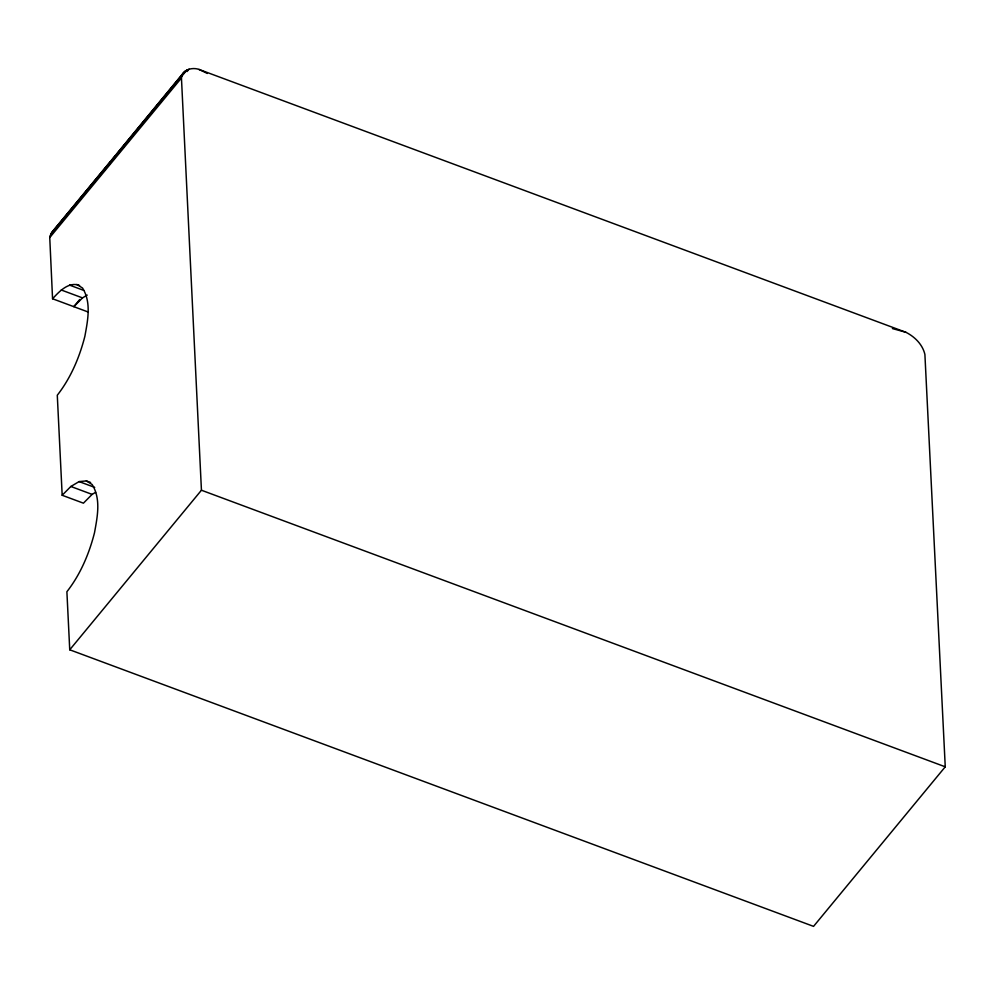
<?xml version="1.0" encoding="UTF-8"?>
<svg xmlns="http://www.w3.org/2000/svg" width="995" height="995" viewBox="0 0 995 995"><rect width="100%" height="100%" fill="white"/><g stroke="black" fill="none" stroke-linecap="round" stroke-linejoin="round"><path stroke-width="1.49" d="M88.033 311.957L52.561 298.761L49.75 237.556L52.088 231.947L110.544 161.513M69.737 649.785L201.438 490.224L181.451 77.996C182.11 69.6 192.159 67.026 199 69.426L905.86 332.268C914.728 336.72 922.614 344.531 924.902 354.444L945.25 766.809L813.549 926.37L69.737 649.785L66.889 591.726C80.408 574.438 89.102 553.904 94.5 532.748C97.336 517.027 101.191 498.943 92.137 484.515L86.366 480.921L79.102 481.592L70.856 486.48L62.175 495.261L83.431 503.171L92.112 494.391L95.644 492.289M50.969 233.589L183.801 72.386M112.51 159.138L115.457 155.556M117.422 153.18L185.244 71.018M50.185 235.467L181.886 75.906M100.495 174.722L111.316 161.625M113.281 159.25L116.228 155.68M118.194 153.292L121.141 149.723M123.106 147.347L125.072 144.959M128.019 141.389L129.984 139.001M181.09 77.088L186.998 69.948M49.75 237.556L181.451 77.996M187.048 71.565L189.013 69.177M79.737 299.495L73.817 306.671L82.498 297.891L87.212 295.092M52.561 298.761C59.227 291.547 68.742 281.237 79.588 285.478M53.543 230.579L55.285 229.497M892.391 328.561L905.86 332.268M69.501 285.092L83.667 290.366M61.242 289.993L82.498 297.891M201.438 490.224L945.25 766.809M86.366 480.921L90.62 482.5M79.102 481.592L94.699 487.388M70.856 486.48L92.112 494.391M199 69.426L207.37 73.456M76.752 284.421L82.523 288.015C91.577 302.443 87.722 320.527 84.886 336.248C79.488 357.404 70.794 377.938 57.287 395.226L62.175 495.261"/></g></svg>
